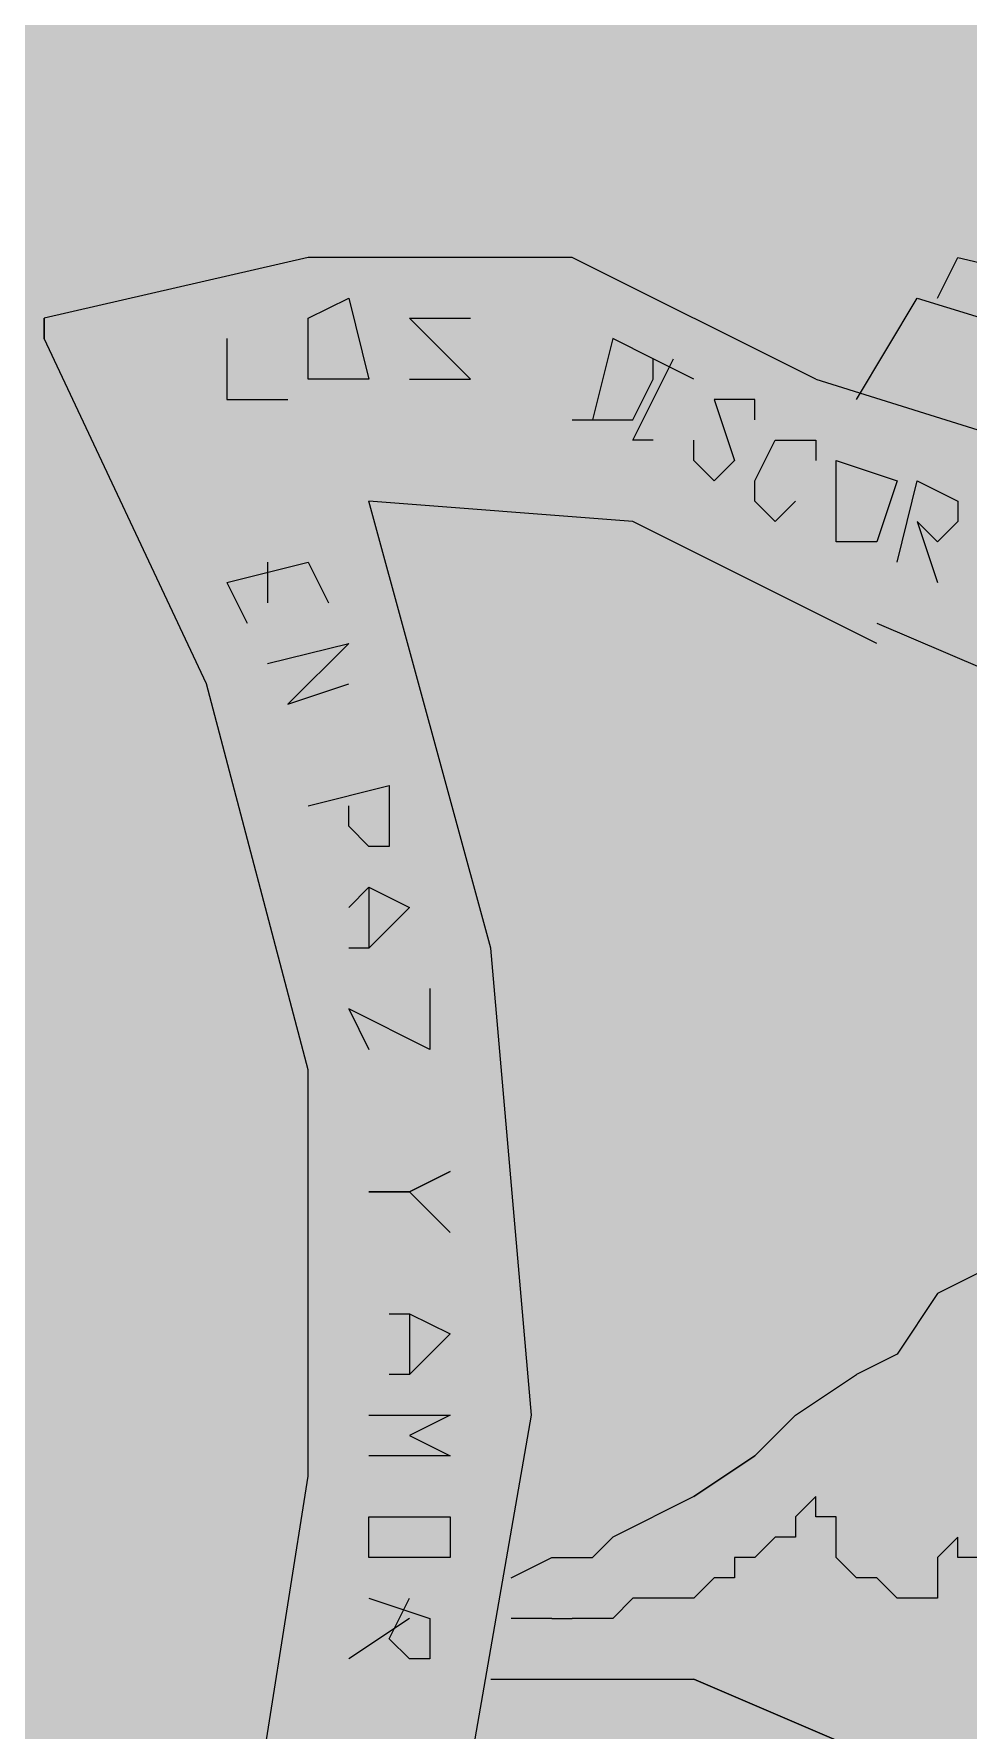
# Model space of a CAD drawing. Header units: inches. Extents: x 13.1 to 77.9, y 9.9 to 37.9.
# Drawn here: x 14.5933 to 14.788, y 36.5577 to 36.9112 of the extents above; entities that cross this region are included whole.
import ezdxf

# ---------------------------------------------------------------- set-up
doc = ezdxf.new("R2010")
doc.units = ezdxf.units.IN
doc.header["$MEASUREMENT"] = 0
doc.layers.add('F_Layer01', color=7, linetype='Continuous')

# ---------------------------------------------------------------- blocks, each defined once
blk = doc.blocks.new('block 274')
at = {"layer": 'F_Layer01', "color": 18, "lineweight": 9, "true_color": 0x000000}
for points in [[(1.50634, -1.02023), (1.5783, -1.03717), (1.65027, -1.03717), (1.718, -1.016)], [(1.50634, -1.02023), (1.5783, -1.03717), (1.65027, -1.03717), (1.718, -1.016)], [(1.4767, -1.04563), (1.4259, -1.02023), (1.37087, -1.02023), (1.31584, -1.03293)], [(1.4767, -1.04563), (1.4259, -1.02023), (1.37087, -1.02023), (1.31584, -1.03293)], [(1.5021, -1.0287), (1.50634, -1.02023)], [(1.5021, -1.0287), (1.50634, -1.02023)], [(1.49787, -1.0287), (1.5529, -1.04563), (1.61217, -1.04987), (1.67567, -1.04563), (1.7307, -1.02447)], [(1.49787, -1.0287), (1.5529, -1.04563), (1.61217, -1.04987), (1.67567, -1.04563), (1.7307, -1.02447)], [(1.37087, -1.04563), (1.37087, -1.03293), (1.37934, -1.0287), (1.38357, -1.04563), (1.37087, -1.04563)], [(1.37087, -1.04563), (1.37087, -1.03293), (1.37934, -1.0287), (1.38357, -1.04563), (1.37087, -1.04563)], [(1.48517, -1.04987), (1.49787, -1.0287)], [(1.48517, -1.04987), (1.49787, -1.0287)], [(1.39204, -1.04563), (1.39627, -1.04563), (1.4005, -1.04563), (1.40474, -1.04563), (1.39204, -1.03293), (1.39627, -1.03293), (1.4005, -1.03293), (1.40474, -1.03293)], [(1.39204, -1.04563), (1.39627, -1.04563), (1.4005, -1.04563), (1.40474, -1.04563), (1.39204, -1.03293), (1.39627, -1.03293), (1.4005, -1.03293), (1.40474, -1.03293)], [(1.32854, -1.43087), (1.35817, -1.35467), (1.37087, -1.27423), (1.37087, -1.18957), (1.3497, -1.10913), (1.31584, -1.03717)], [(1.32854, -1.43087), (1.35817, -1.35467), (1.37087, -1.27423), (1.37087, -1.18957), (1.3497, -1.10913), (1.31584, -1.03717)], [(1.35394, -1.03716), (1.35394, -1.04987), (1.36664, -1.04987)], [(1.35394, -1.03717), (1.35394, -1.04987), (1.36664, -1.04987)], [(1.4259, -1.0541), (1.43437, -1.0541), (1.4386, -1.0541), (1.44284, -1.04563), (1.44284, -1.0414), (1.43437, -1.03717), (1.43014, -1.0541)], [(1.4259, -1.0541), (1.43437, -1.0541), (1.4386, -1.0541), (1.44284, -1.04563), (1.44284, -1.0414), (1.43437, -1.03717), (1.43014, -1.0541)], [(1.44284, -1.05833), (1.4386, -1.05833), (1.44707, -1.0414)], [(1.44284, -1.05833), (1.4386, -1.05833), (1.44707, -1.0414)], [(1.4513, -1.04563), (1.44284, -1.0414)], [(1.4513, -1.04563), (1.44284, -1.0414)], [(1.4767, -1.04563), (1.54444, -1.0668), (1.61217, -1.07527), (1.68414, -1.0668), (1.75187, -1.0414)], [(1.4767, -1.04563), (1.54444, -1.0668), (1.61217, -1.07527), (1.68414, -1.0668), (1.75187, -1.0414)], [(1.464, -1.0541), (1.464, -1.04987), (1.45554, -1.04987), (1.45977, -1.06257), (1.45554, -1.0668), (1.4513, -1.06257), (1.4513, -1.05833)], [(1.464, -1.0541), (1.464, -1.04987), (1.45554, -1.04987), (1.45977, -1.06257), (1.45554, -1.0668), (1.4513, -1.06257), (1.4513, -1.05833)], [(1.47247, -1.07103), (1.46824, -1.07527), (1.464, -1.07103), (1.464, -1.0668), (1.46824, -1.05833), (1.47247, -1.05833), (1.4767, -1.05833), (1.4767, -1.06257)], [(1.47247, -1.07103), (1.46824, -1.07527), (1.464, -1.07103), (1.464, -1.0668), (1.46824, -1.05833), (1.47247, -1.05833), (1.4767, -1.05833), (1.4767, -1.06257)], [(1.49364, -1.0668), (1.4894, -1.0795), (1.48094, -1.0795), (1.48094, -1.06257), (1.49364, -1.0668), (1.4894, -1.0795), (1.48094, -1.0795), (1.48094, -1.06257), (1.49364, -1.0668)], [(1.49364, -1.08373), (1.49787, -1.0668), (1.50634, -1.07103), (1.50634, -1.07527), (1.5021, -1.0795), (1.49787, -1.07527), (1.5021, -1.08797)], [(1.49364, -1.08373), (1.49787, -1.0668), (1.50634, -1.07103), (1.50634, -1.07527), (1.5021, -1.0795), (1.49787, -1.07527), (1.5021, -1.08797)], [(1.36664, -1.4478), (1.4005, -1.3589), (1.41744, -1.26153), (1.40897, -1.16417), (1.38357, -1.07103)], [(1.36664, -1.4478), (1.4005, -1.3589), (1.41744, -1.26153), (1.40897, -1.16417), (1.38357, -1.07103)], [(1.4894, -1.10067), (1.4386, -1.07527), (1.38357, -1.07103)], [(1.4894, -1.10067), (1.4386, -1.07527), (1.38357, -1.07103)], [(1.4894, -1.09643), (1.51904, -1.10913), (1.5529, -1.10913), (1.58677, -1.09643), (1.61217, -1.07527)], [(1.4894, -1.09643), (1.51904, -1.10913), (1.5529, -1.10913), (1.58677, -1.09643), (1.61217, -1.07527)], [(1.35394, -1.08797), (1.37087, -1.08373), (1.3751, -1.0922)], [(1.35394, -1.08797), (1.37087, -1.08373), (1.3751, -1.0922)], [(1.3624, -1.08373), (1.3624, -1.0922)], [(1.3624, -1.08373), (1.3624, -1.0922)], [(1.35394, -1.08797), (1.35817, -1.09643)], [(1.35394, -1.08797), (1.35817, -1.09643)], [(1.3624, -1.1049), (1.37934, -1.10067), (1.36664, -1.11337), (1.37934, -1.10913)], [(1.3624, -1.1049), (1.37934, -1.10067), (1.36664, -1.11337), (1.37934, -1.10913)], [(1.37087, -1.13453), (1.3878, -1.1303), (1.3878, -1.13877), (1.3878, -1.143), (1.38357, -1.143), (1.37934, -1.13877), (1.37934, -1.13453)], [(1.37087, -1.13453), (1.3878, -1.1303), (1.3878, -1.13877), (1.3878, -1.143), (1.38357, -1.143), (1.37934, -1.13877), (1.37934, -1.13453)], [(1.37934, -1.1557), (1.38357, -1.15147), (1.39204, -1.1557), (1.38357, -1.16417), (1.37934, -1.16417)], [(1.37934, -1.1557), (1.38357, -1.15147), (1.39204, -1.1557), (1.38357, -1.16417), (1.37934, -1.16417)], [(1.38357, -1.15147), (1.38357, -1.16417)], [(1.38357, -1.15147), (1.38357, -1.16417)], [(1.39627, -1.17263), (1.39627, -1.18533), (1.37934, -1.17687), (1.38357, -1.18533)], [(1.39627, -1.17263), (1.39627, -1.18533), (1.37934, -1.17687), (1.38357, -1.18533)], [(1.4005, -1.21073), (1.39204, -1.21497), (1.38357, -1.21497)], [(1.4005, -1.22343), (1.39204, -1.21497), (1.4005, -1.21073)], [(1.38357, -1.21497), (1.39204, -1.21497), (1.4005, -1.22343)], [(1.51057, -1.2319), (1.5021, -1.23613), (1.49364, -1.24883), (1.48517, -1.25307)], [(1.51057, -1.2319), (1.5021, -1.23613), (1.49364, -1.24883), (1.48517, -1.25307)], [(1.3878, -1.24037), (1.39204, -1.24037), (1.4005, -1.2446), (1.39204, -1.25307), (1.3878, -1.25307)], [(1.3878, -1.24037), (1.39204, -1.24037), (1.4005, -1.2446), (1.39204, -1.25307), (1.3878, -1.25307)], [(1.39204, -1.24037), (1.39204, -1.25307)], [(1.39204, -1.24037), (1.39204, -1.25307)], [(1.47247, -1.26153), (1.48517, -1.25307)], [(1.47247, -1.26153), (1.48517, -1.25307)], [(1.38357, -1.26153), (1.4005, -1.26153), (1.39204, -1.26577), (1.4005, -1.27), (1.38357, -1.27)], [(1.38357, -1.26153), (1.4005, -1.26153), (1.39204, -1.26577), (1.4005, -1.27), (1.38357, -1.27)], [(1.4513, -1.27847), (1.43437, -1.28693), (1.43014, -1.29117)], [(1.4513, -1.27847), (1.43437, -1.28693), (1.43014, -1.29117)], [(1.47247, -1.2827), (1.4767, -1.27847)], [(1.47247, -1.2827), (1.4767, -1.27847)], [(1.52327, -1.2954), (1.51904, -1.2954), (1.51904, -1.29117), (1.5148, -1.29117), (1.51057, -1.28693), (1.51057, -1.29117), (1.50634, -1.29117), (1.50634, -1.28693), (1.5021, -1.29117), (1.5021, -1.2954), (1.5021, -1.29963), (1.49364, -1.29963), (1.4894, -1.2954), (1.48517, -1.2954), (1.48094, -1.29117), (1.48094, -1.28693), (1.48094, -1.2827), (1.4767, -1.2827), (1.4767, -1.27847)], [(1.52327, -1.2954), (1.51904, -1.2954), (1.51904, -1.29117), (1.5148, -1.29117), (1.51057, -1.28693), (1.51057, -1.29117), (1.50634, -1.29117), (1.50634, -1.28693), (1.5021, -1.29117), (1.5021, -1.2954), (1.5021, -1.29963), (1.49364, -1.29963), (1.4894, -1.2954), (1.48517, -1.2954), (1.48094, -1.29117), (1.48094, -1.28693), (1.48094, -1.2827), (1.4767, -1.2827), (1.4767, -1.27847)], [(1.38357, -1.2827), (1.4005, -1.2827), (1.4005, -1.29117), (1.38357, -1.29117), (1.38357, -1.2827)], [(1.38357, -1.2827), (1.4005, -1.2827), (1.4005, -1.29117), (1.38357, -1.29117), (1.38357, -1.2827)], [(1.47247, -1.2827), (1.47247, -1.28693), (1.46824, -1.28693), (1.464, -1.29117), (1.45977, -1.29117), (1.45977, -1.2954), (1.45554, -1.2954), (1.4513, -1.29963), (1.44707, -1.29963), (1.4386, -1.29963), (1.43437, -1.30387), (1.43014, -1.30387), (1.4259, -1.30387)], [(1.47247, -1.2827), (1.47247, -1.28693), (1.46824, -1.28693), (1.464, -1.29117), (1.45977, -1.29117), (1.45977, -1.2954), (1.45554, -1.2954), (1.4513, -1.29963), (1.44707, -1.29963), (1.4386, -1.29963), (1.43437, -1.30387), (1.43014, -1.30387), (1.4259, -1.30387)], [(1.4132, -1.2954), (1.42167, -1.29117)], [(1.4132, -1.2954), (1.42167, -1.29117)], [(1.42167, -1.29117), (1.43014, -1.29117)], [(1.42167, -1.29117), (1.43014, -1.29117)], [(1.38357, -1.29963), (1.39627, -1.30387), (1.39627, -1.3081), (1.39627, -1.31233), (1.39204, -1.31233), (1.3878, -1.3081), (1.39204, -1.29963)], [(1.38357, -1.29963), (1.39627, -1.30387), (1.39627, -1.3081), (1.39627, -1.31233), (1.39204, -1.31233), (1.3878, -1.3081), (1.39204, -1.29963)], [(1.39204, -1.30387), (1.37934, -1.31233)], [(1.39204, -1.30387), (1.37934, -1.31233)], [(1.42167, -1.30387), (1.41744, -1.30387), (1.4132, -1.30387)], [(1.42167, -1.30387), (1.41744, -1.30387), (1.4132, -1.30387)], [(1.42167, -1.30387), (1.4259, -1.30387)], [(1.42167, -1.30387), (1.4259, -1.30387)], [(1.40897, -1.31657), (1.4513, -1.31657)], [(1.40897, -1.31657), (1.4513, -1.31657)]]:
    blk.add_lwpolyline(points, dxfattribs=at)
for points, knots in [([(1.31584, -1.03717), (1.31584, -1.03717), (1.31584, -1.03293), (1.31584, -1.03293), (1.31584, -1.03293), (1.31584, -1.03717), (1.31584, -1.03717)], [0, 0, 0, 0, 1, 1, 1, 2, 2, 2, 2]), ([(1.464, -1.27), (1.464, -1.27), (1.47247, -1.26153), (1.47247, -1.26153), (1.47247, -1.26153), (1.464, -1.27), (1.464, -1.27)], [0, 0, 0, 0, 1, 1, 1, 2, 2, 2, 2]), ([(1.4513, -1.27847), (1.4513, -1.27847), (1.464, -1.27), (1.464, -1.27), (1.464, -1.27), (1.4513, -1.27847), (1.4513, -1.27847)], [0, 0, 0, 0, 1, 1, 1, 2, 2, 2, 2]), ([(1.48094, -1.32927), (1.48094, -1.32927), (1.51057, -1.33773), (1.51057, -1.33773), (1.51057, -1.33773), (1.48094, -1.32927), (1.48094, -1.32927), (1.48094, -1.32927), (1.4513, -1.31657), (1.4513, -1.31657), (1.4513, -1.31657), (1.48094, -1.32927), (1.48094, -1.32927)], [0, 0, 0, 0, 1, 1, 1, 2, 2, 2, 3, 3, 3, 4, 4, 4, 4])]:
    blk.add_open_spline(points, degree=3, knots=knots, dxfattribs=at)

msp = doc.modelspace()

# ---------------------------------------------------------------- hatches: boundary and pattern name
at = {"layer": 'F_Layer01', "true_color": 0x6eb1b7}
h = msp.add_hatch(color=143, dxfattribs=at)
h.dxf.hatch_style = 2
h.paths.add_polyline_path([(26.53271, 35.87405), (14.1571, 35.87405), (14.1571, 37.31338), (26.53271, 37.31338)])

# ---------------------------------------------------------------- block references
at = {"layer": 'F_Layer01'}
msp.add_blockref('block 274', (13.27956, 37.88488), dxfattribs=at)

doc.saveas('drawing.dxf')
